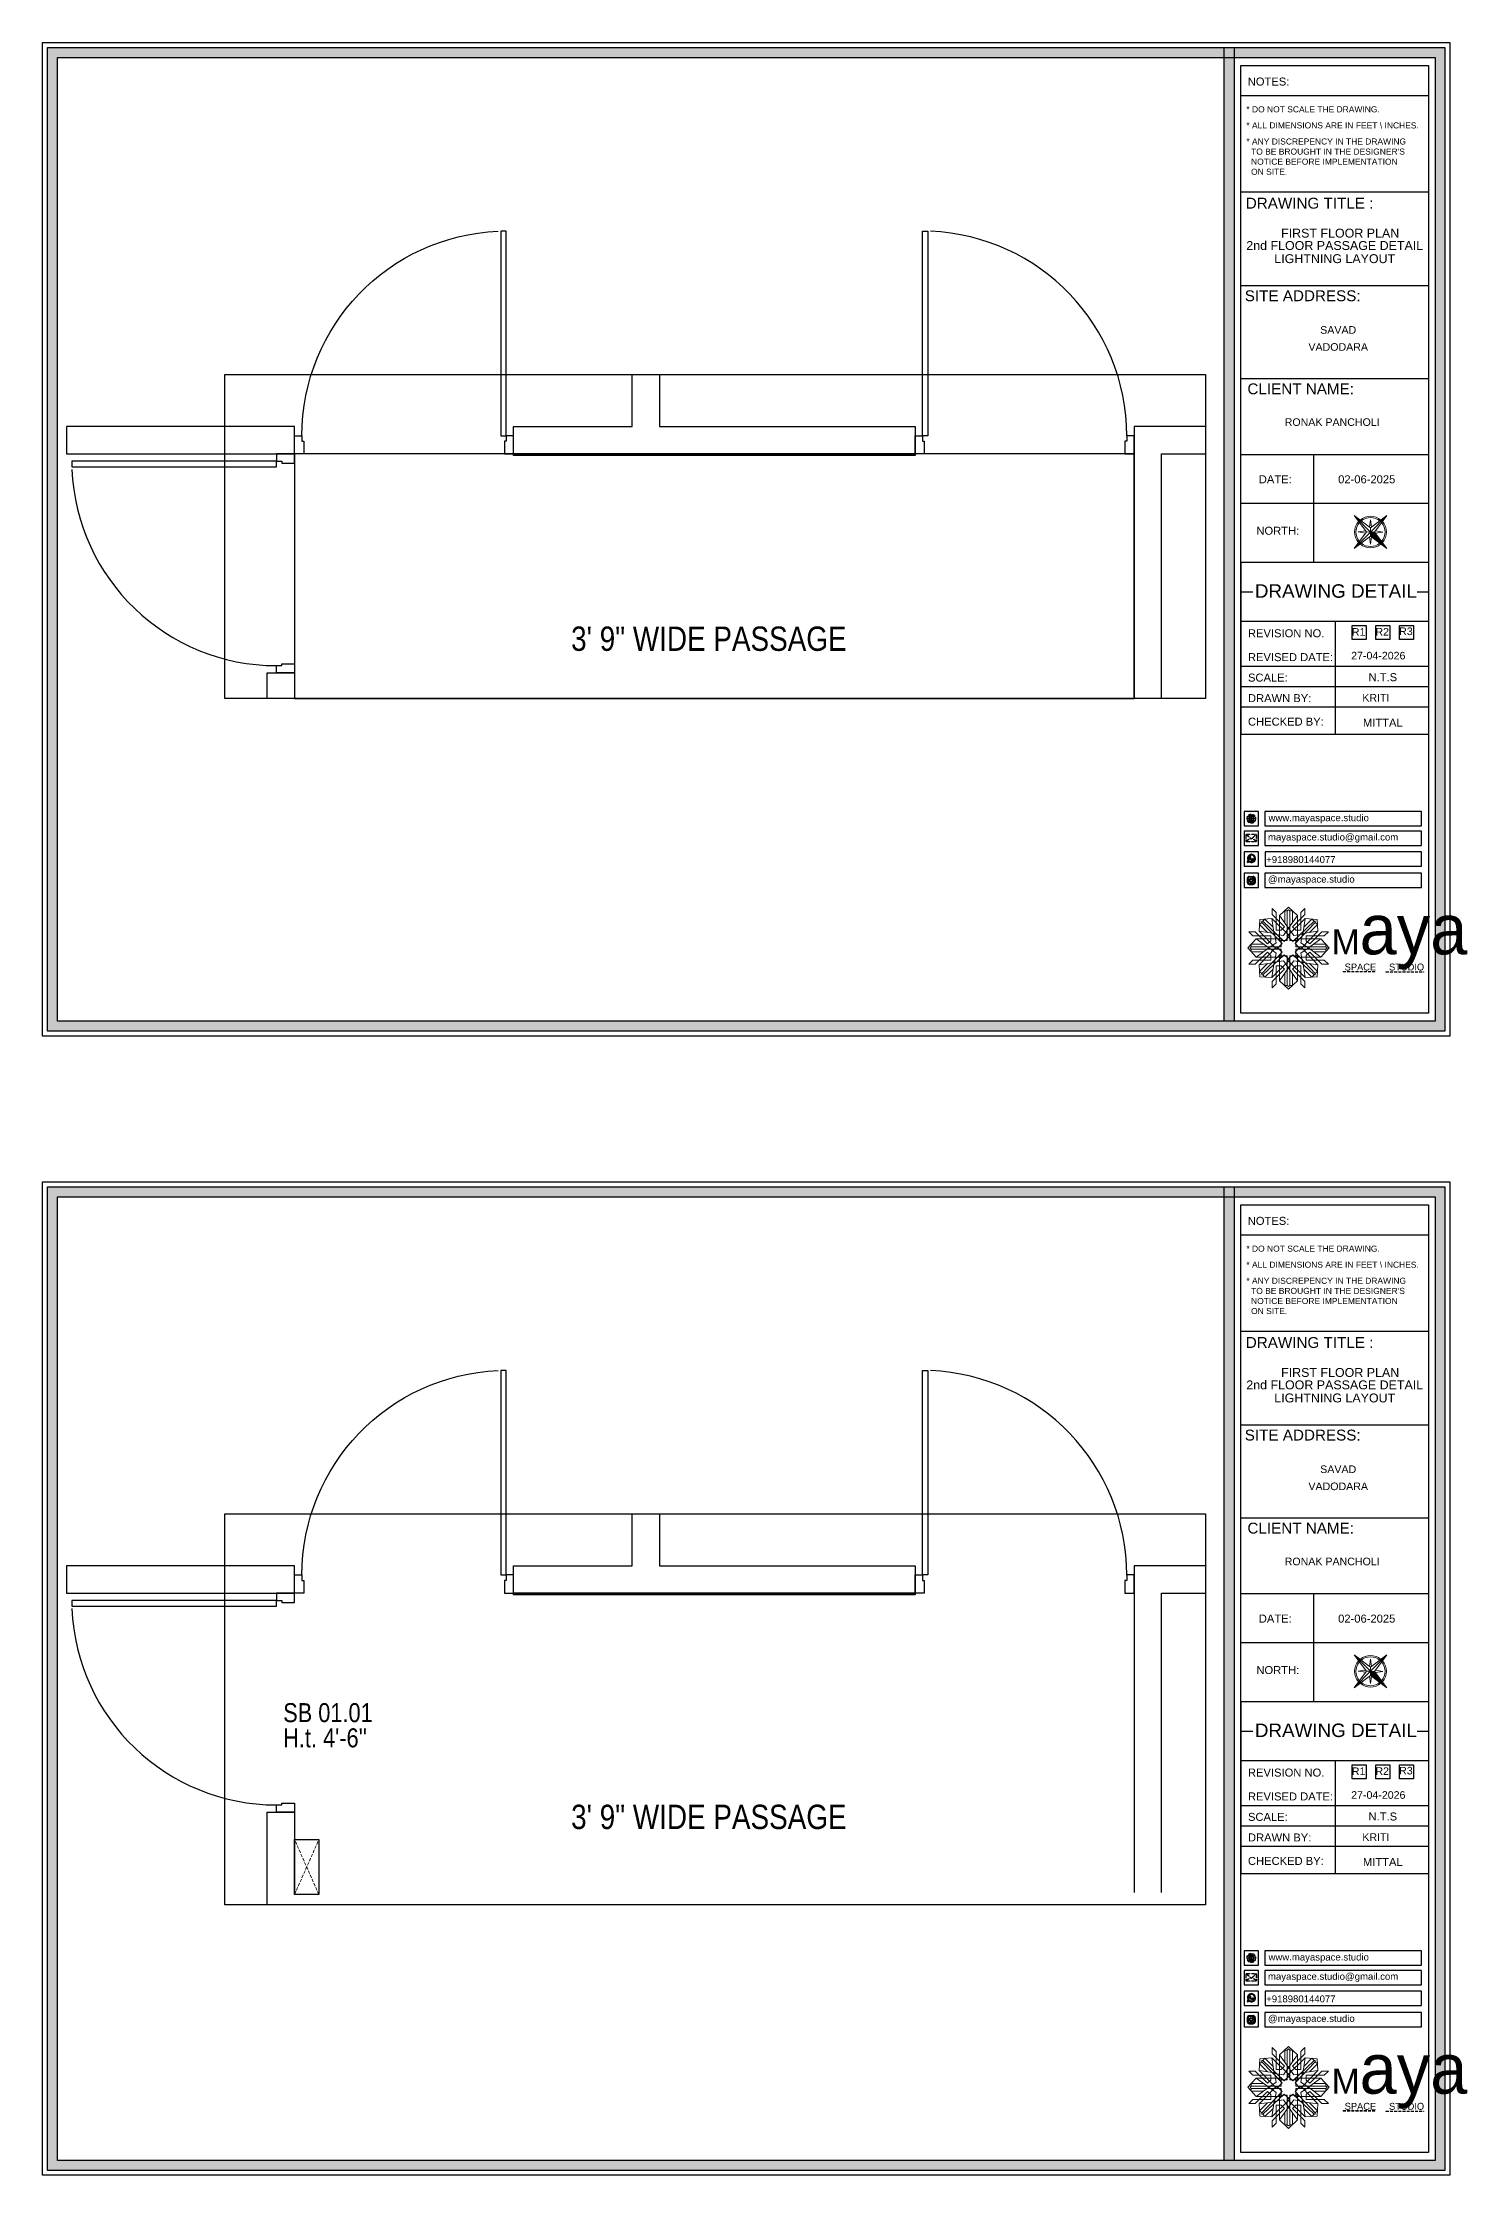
# Model space of a CAD drawing. Header units: millimetres. Extents: x 145796 to 148307, y -176303 to -174465.
# Drawn here: x 146552.8 to 146787, y -175293.6 to -174943 of the extents above; entities that cross this region are included whole.
import ezdxf
from ezdxf.enums import TextEntityAlignment as Align

# ---------------------------------------------------------------- set-up
doc = ezdxf.new("R2010")
doc.units = ezdxf.units.MM
doc.header["$MEASUREMENT"] = 0
for name, pattern in [('DASHED', [0.75, 0.5, -0.25]), ('DASHED2', [0.375, 0.25, -0.125]), ('DASHEDX2', [1.5, 1, -0.5])]:
    doc.linetypes.add(name, pattern=pattern)
doc.layers.add('AR DOOR', color=40, linetype='Continuous')
doc.layers.add('AR ELE-5', color=134, linetype='Continuous')
for name, color, linetype, lineweight in [('Dimension', 10, 'DASHEDX2', 20), ('ELEC-wires', 1, 'DASHED2', 13), ('FALSE CEILING', 6, 'Continuous', 30), ('FIRST FLOOR ( TEXT )', 7, 'Continuous', 9), ('FUR1', 1, 'Continuous', 0), ('FURNITURE', 32, 'Continuous', 9), ('Labelling', 1, 'Continuous', 25), ('NAME PLATE', 7, 'Continuous', 25), ('SECOND FLOOR', 7, 'Continuous', 9), ('SECOND FLOOR  ( PLINE )', 251, 'Continuous', 30), ('SECOND FLOOR ( PLine )', 7, 'Continuous', 30), ('title block', 7, 'Continuous', 9)]:
    doc.layers.add(name, color=color, linetype=linetype, lineweight=lineweight)
doc.layers.add('XX~SLAB ( PLINE )', color=251, linetype='Continuous', plot=False)
doc.styles.add('Arial', font='arial.ttf')
doc.styles.add('KATHA', font='swissc.ttf')
doc.styles.get("Standard").update_dxf_attribs({"font": 'arial.ttf', "height": 6})
doc.styles.add('style4', font='ARIALN.TTF')

# ---------------------------------------------------------------- blocks, each defined once
blk = doc.blocks.new('*U19')
for points in [[(0, 0), (0, 1120), (-30, 1120), (-30, 0)], [(40, 0), (0, 0), (0, -30), (-10, -30), (-10, -100), (40, -100)], [(-1160, 0), (-1120, 0), (-1120, -30), (-1110, -30), (-1110, -100), (-1160, -100)]]:
    blk.add_lwpolyline(points, close=True)
at = {"layer": 'AR ELE-5', "linetype": 'ByBlock', "ltscale": 15}
blk.add_arc((2, -1), 1122, 92.373, 179.9653, dxfattribs=at)
blk = doc.blocks.new('*U20')
for points in [[(-1160, 0), (-1120, 0), (-1120, 30), (-1110, 30), (-1110, 100), (-1160, 100)], [(0, 0), (0, -1120), (-30, -1120), (-30, 0)], [(40, 0), (0, 0), (0, 30), (-10, 30), (-10, 100), (40, 100)]]:
    blk.add_lwpolyline(points, close=True)
at = {"layer": 'AR ELE-5', "linetype": 'ByBlock', "ltscale": 15}
blk.add_arc((2, 1), 1122, 180.0347, 267.627, dxfattribs=at)
blk = doc.blocks.new('FSFSF')
at = {"color": 42, "lineweight": 5, "true_color": 0xe0ac11}
for p, q in [((28593.2, 131.5), (28593.5, 137.7)), ((28593.4, 135), (28594.6, 136.1)), ((28593.4, 135), (28597.6, 130.8)), ((28599.8, 138.1), (28593.5, 137.7)), ((28595.1, 136.7), (28594.5, 136.7)), ((28594.6, 136.1), (28594.6, 136.7)), ((28605.2, 125), (28594.6, 136.1)), ((28596.2, 137.9), (28595.1, 136.7)), ((28606.3, 126.1), (28595.1, 136.7)), ((28596.2, 137.9), (28600.5, 133.6)), ((28599.8, 138.1), (28608.6, 129.6)), ((28601, 130), (28599.8, 138.1)), ((28600, 143.5), (28600, 140.2)), ((28602.1, 141.4), (28600, 143.5)), ((28606.5, 133.8), (28600, 140.2)), ((28602.1, 141.4), (28602.1, 132)), ((28603.9, 139.7), (28608.6, 144.1)), ((28603.9, 126.6), (28603.9, 139.7)), ((28603.9, 139.7), (28608.6, 133)), ((28607.9, 142.2), (28606.6, 142.2)), ((28606.6, 142.2), (28606.6, 135.8)), ((28607.9, 142.2), (28608.6, 142.8)), ((28607.9, 142.2), (28607.9, 126.6)), ((28613.3, 139.7), (28608.6, 144.1)), ((28609.3, 142.2), (28608.6, 142.8)), ((28613.3, 139.7), (28608.6, 133)), ((28617.4, 138.1), (28608.6, 129.6)), ((28609.3, 142.2), (28609.3, 126.6)), ((28609.3, 142.2), (28610.6, 142.2)), ((28610.6, 142.2), (28610.6, 135.8)), ((28610.7, 133.8), (28617.1, 140.2)), ((28610.9, 126.1), (28622, 136.7)), ((28612, 125), (28622.6, 136.1)), ((28613.3, 126.6), (28613.3, 139.7)), ((28615, 141.4), (28617.1, 143.5)), ((28615, 141.4), (28615, 132)), ((28616.1, 130), (28617.4, 138.1)), ((28620.9, 137.9), (28616.7, 133.6)), ((28617.1, 143.5), (28617.1, 140.2)), ((28617.4, 138.1), (28623.6, 137.7)), ((28623.8, 135), (28619.6, 130.8)), ((28620.9, 137.9), (28622, 136.7)), ((28622, 136.7), (28622.6, 136.7)), ((28622.6, 136.1), (28622.6, 136.7)), ((28623.8, 135), (28622.6, 136.1)), ((28624, 131.5), (28623.6, 137.7)), ((28591.6, 127.4), (28587.2, 122.7)), ((28587.7, 131.2), (28591.1, 131.2)), ((28589.8, 129.1), (28587.7, 131.2)), ((28589, 123.3), (28588.4, 122.7)), ((28589, 123.3), (28589, 124.7)), ((28589, 124.7), (28595.4, 124.7)), ((28589, 123.3), (28604.7, 123.3)), ((28589.8, 129.1), (28599.3, 129.1)), ((28597.5, 124.8), (28591.1, 131.2)), ((28604.7, 127.4), (28591.6, 127.4)), ((28591.6, 127.4), (28598.2, 122.7)), ((28593.2, 131.5), (28601.7, 122.7)), ((28601.2, 130.2), (28593.2, 131.5)), ((28597.5, 124.8), (28599.3, 126.5)), ((28602.1, 125.4), (28598.2, 122.7)), ((28599.3, 126.5), (28599.3, 129.1)), ((28605.9, 129.2), (28601, 130)), ((28602.1, 125.4), (28601.2, 130.2)), ((28602.3, 123.3), (28601.7, 122.7)), ((28604.7, 132), (28602.1, 132)), ((28602.3, 123.3), (28603, 122.7)), ((28605.2, 125), (28603, 122.7)), ((28603.7, 126.5), (28603.7, 127.4)), ((28604.7, 126.5), (28603.7, 126.5)), ((28604.7, 127.6), (28603.9, 127.6)), ((28607.9, 126.6), (28603.9, 126.6)), ((28606.5, 133.8), (28604.7, 132)), ((28604.7, 126.6), (28604.7, 127.6)), ((28604.7, 123.3), (28604.7, 127.4)), ((28605.9, 129.2), (28608.6, 133)), ((28606.3, 126.1), (28608.6, 128.3)), ((28607.9, 128.9), (28608.6, 129.6)), ((28607.9, 128.9), (28608.6, 128.3)), ((28611.3, 129.2), (28608.6, 133)), ((28609.3, 128.9), (28608.6, 129.6)), ((28609.3, 128.9), (28608.6, 128.3)), ((28610.9, 126.1), (28608.6, 128.3)), ((28609.3, 126.6), (28613.3, 126.6)), ((28610.7, 133.8), (28612.4, 132)), ((28611.3, 129.2), (28616.1, 130)), ((28612, 125), (28614.2, 122.7)), ((28612.4, 132), (28615, 132)), ((28612.5, 126.6), (28612.5, 127.6)), ((28612.5, 127.6), (28613.3, 127.6)), ((28612.5, 123.3), (28612.5, 127.4)), ((28612.5, 127.4), (28625.6, 127.4)), ((28612.5, 126.5), (28613.5, 126.5)), ((28628.2, 123.3), (28612.5, 123.3)), ((28613.5, 126.5), (28613.5, 127.4)), ((28614.9, 123.3), (28614.2, 122.7)), ((28614.9, 123.3), (28615.5, 122.7)), ((28615.1, 125.4), (28615.9, 130.2)), ((28615.1, 125.4), (28619, 122.7)), ((28624, 131.5), (28615.5, 122.7)), ((28615.9, 130.2), (28624, 131.5)), ((28627.3, 129.1), (28617.9, 129.1)), ((28617.9, 126.5), (28617.9, 129.1)), ((28619.7, 124.8), (28617.9, 126.5)), ((28625.6, 127.4), (28619, 122.7)), ((28619.7, 124.8), (28626.1, 131.2)), ((28628.2, 124.7), (28621.8, 124.7)), ((28625.6, 127.4), (28630, 122.7)), ((28629.5, 131.2), (28626.1, 131.2)), ((28627.3, 129.1), (28629.5, 131.2)), ((28628.2, 123.3), (28628.2, 124.7)), ((28628.2, 123.3), (28628.8, 122.7)), ((28591.6, 117.9), (28587.2, 122.7)), ((28589.8, 116.2), (28587.7, 114.1)), ((28587.7, 114.1), (28591.1, 114.1)), ((28589, 122), (28588.4, 122.7)), ((28589, 122), (28604.7, 122)), ((28589, 122), (28589, 120.7)), ((28589, 120.7), (28595.4, 120.7)), ((28589.8, 116.2), (28599.3, 116.2)), ((28597.5, 120.5), (28591.1, 114.1)), ((28591.6, 117.9), (28598.2, 122.7)), ((28604.7, 117.9), (28591.6, 117.9)), ((28593.2, 113.9), (28601.7, 122.7)), ((28601.2, 115.1), (28593.2, 113.9)), ((28593.2, 113.9), (28593.5, 107.6)), ((28593.4, 110.3), (28597.6, 114.5)), ((28605.2, 120.4), (28594.6, 109.2)), ((28606.3, 119.1), (28595.1, 108.5)), ((28597.5, 120.5), (28599.3, 118.8)), ((28602.1, 119.9), (28598.2, 122.7)), ((28599.3, 118.8), (28599.3, 116.2)), ((28599.8, 107.2), (28608.6, 115.7)), ((28601, 115.2), (28599.8, 107.2)), ((28605.9, 116), (28601, 115.2)), ((28602.1, 119.9), (28601.2, 115.1)), ((28602.3, 122), (28601.7, 122.7)), ((28602.1, 103.8), (28602.1, 113.3)), ((28604.7, 113.3), (28602.1, 113.3)), ((28602.3, 122), (28603, 122.7)), ((28605.2, 120.4), (28603, 122.7)), ((28604.7, 118.8), (28603.7, 118.8)), ((28603.7, 118.8), (28603.7, 117.9)), ((28607.9, 118.6), (28603.9, 118.6)), ((28603.9, 118.6), (28603.9, 105.5)), ((28604.7, 117.7), (28603.9, 117.7)), ((28603.9, 105.5), (28608.6, 112.2)), ((28604.7, 122), (28604.7, 117.9)), ((28604.7, 118.6), (28604.7, 117.7)), ((28606.5, 111.5), (28604.7, 113.3)), ((28605.9, 116), (28608.6, 112.2)), ((28606.3, 119.1), (28608.6, 117)), ((28607.9, 103), (28607.9, 118.6)), ((28607.9, 116.3), (28608.6, 117)), ((28607.9, 116.3), (28608.6, 115.7)), ((28610.9, 119.1), (28608.6, 117)), ((28609.3, 116.3), (28608.6, 117)), ((28609.3, 116.3), (28608.6, 115.7)), ((28611.3, 116), (28608.6, 112.2)), ((28617.4, 107.2), (28608.6, 115.7)), ((28613.3, 105.5), (28608.6, 112.2)), ((28609.3, 118.6), (28613.3, 118.6)), ((28609.3, 103), (28609.3, 118.6)), ((28610.7, 111.5), (28612.4, 113.3)), ((28610.9, 119.1), (28622, 108.5)), ((28611.3, 116), (28616.1, 115.2)), ((28612, 120.4), (28614.2, 122.7)), ((28612, 120.4), (28622.6, 109.2)), ((28612.4, 113.3), (28615, 113.3)), ((28612.5, 122), (28612.5, 117.9)), ((28628.2, 122), (28612.5, 122)), ((28612.5, 118.8), (28613.5, 118.8)), ((28612.5, 118.6), (28612.5, 117.7)), ((28612.5, 117.9), (28625.6, 117.9)), ((28612.5, 117.7), (28613.3, 117.7)), ((28613.3, 118.6), (28613.3, 105.5)), ((28613.5, 118.8), (28613.5, 117.9)), ((28614.9, 122), (28614.2, 122.7)), ((28614.9, 122), (28615.5, 122.7)), ((28615, 103.8), (28615, 113.3)), ((28615.1, 119.9), (28619, 122.7)), ((28615.1, 119.9), (28615.9, 115.1)), ((28624, 113.9), (28615.5, 122.7)), ((28615.9, 115.1), (28624, 113.9)), ((28616.1, 115.2), (28617.4, 107.2)), ((28619.7, 120.5), (28617.9, 118.8)), ((28617.9, 118.8), (28617.9, 116.2)), ((28627.3, 116.2), (28617.9, 116.2)), ((28625.6, 117.9), (28619, 122.7)), ((28623.8, 110.3), (28619.6, 114.5)), ((28619.7, 120.5), (28626.1, 114.1)), ((28628.2, 120.7), (28621.8, 120.7)), ((28624, 113.9), (28623.6, 107.6)), ((28625.6, 117.9), (28630, 122.7)), ((28629.5, 114.1), (28626.1, 114.1)), ((28627.3, 116.2), (28629.5, 114.1)), ((28628.2, 122), (28628.8, 122.7)), ((28628.2, 122), (28628.2, 120.7)), ((28593.4, 110.3), (28594.6, 109.2)), ((28599.8, 107.2), (28593.5, 107.5)), ((28595.1, 108.5), (28594.5, 108.5)), ((28594.6, 109.2), (28594.6, 108.6)), ((28596.2, 107.4), (28595.1, 108.5)), ((28596.2, 107.4), (28600.5, 111.6)), ((28606.5, 111.5), (28600, 105.1)), ((28600, 101.7), (28600, 105.1)), ((28602.1, 103.8), (28600, 101.7)), ((28603.9, 105.5), (28608.6, 101.1)), ((28606.6, 103), (28606.6, 109.4)), ((28607.9, 103), (28606.6, 103)), ((28607.9, 103), (28608.6, 102.4)), ((28613.3, 105.5), (28608.6, 101.1)), ((28609.3, 103), (28608.6, 102.4)), ((28609.3, 103), (28610.6, 103)), ((28610.6, 103), (28610.6, 109.4)), ((28610.7, 111.5), (28617.1, 105.1)), ((28615, 103.8), (28617.1, 101.7)), ((28620.9, 107.4), (28616.7, 111.6)), ((28617.1, 101.7), (28617.1, 105.1)), ((28617.4, 107.2), (28623.6, 107.5)), ((28620.9, 107.4), (28622, 108.5)), ((28622, 108.5), (28622.6, 108.5)), ((28623.8, 110.3), (28622.6, 109.2)), ((28622.6, 109.2), (28622.6, 108.6))]:
    blk.add_line(p, q, dxfattribs=at)
blk = doc.blocks.new('hgwg')
at = {"layer": 'Dimension', "true_color": 0xd39e00}
h = blk.add_hatch(color=42, dxfattribs=at)
h.dxf.hatch_style = 1
h.paths.add_polyline_path([(27505.71, 45.05), (27494.27, 45.05), (27494.27, 44.9), (27505.71, 44.9)])
h = blk.add_hatch(color=42, dxfattribs=at)
h.dxf.hatch_style = 1
h.paths.add_polyline_path([(27523.3, 44.9), (27509.68, 44.9), (27509.68, 44.75), (27523.3, 44.75)])
at = {"layer": 'Dimension', "color": 42, "true_color": 0xd39e00}
for p, q in [((27494.27, 45.05), (27505.71, 45.05)), ((27494.27, 44.9), (27494.27, 45.05)), ((27494.27, 44.9), (27505.71, 44.9)), ((27505.71, 45.05), (27505.71, 44.9)), ((27509.68, 44.9), (27523.3, 44.9)), ((27509.68, 44.9), (27509.68, 44.75)), ((27509.68, 44.75), (27523.3, 44.75)), ((27523.3, 44.75), (27523.3, 44.9))]:
    blk.add_line(p, q, dxfattribs=at)
at = {"layer": 'Dimension', "color": 42, "true_color": 0xd39e00, "attachment_point": 1}
for s, width, insert, char_height in [('{\\fCinzel|b0|i0|c0|p2;\\H1.5x;M\\fAmsterdam One|b0|i0|c0|p2;\\H2x;aya}', 85.3277, (27490.17, 69.17), 6), ('{\\fCinzel|b0|i0|c0|p0;SPACE     STUDIO}', 66.129, (27494.83, 47.86), 2.5)]:
    blk.add_mtext_dynamic_manual_height_columns(s, width=width, gutter_width=30, heights=[0], dxfattribs=dict(at, insert=insert, char_height=char_height))
blk = doc.blocks.new('QEGW4TG')
at = {"layer": 'Dimension', "true_color": 0x000000}
h = blk.add_hatch(color=18, dxfattribs=at)
h.dxf.hatch_style = 1
h.paths.add_polyline_path([(2.69, 1.93, 0.170513), (2.95, 1.97, 0.190337), (3.11, 2.18, 0.316231), (3.07, 2.28), (2.79, 2.37, 0.273721), (2.69, 2.34, 0.040749), (2.63, 2.27, -0.441282), (2.53, 2.25, -0.11828), (2.06, 2.64, -0.441282), (2.07, 2.74, 0.040749), (2.13, 2.81, 0.290083), (2.14, 2.92), (2.01, 3.18, 0.316231), (1.91, 3.2, 0.190337), (1.73, 3, 0.170513), (1.72, 2.74, 0.252784)], flags=0)
h.paths.add_polyline_path([(1.19, 1.98), (1.03, 1.3, 0.550912), (1.11, 1.23), (1.75, 1.39, 6.344125)])
h.paths.add_polyline_path([(1.81, 1.7), (1.4, 1.6), (1.5, 2.03, -9.071339)], flags=16)
h.paths.add_polyline_path([(3.11, 2.16, -0.17811), (2.95, 1.97, -0.170513), (2.69, 1.93, -0.252784), (1.72, 2.74, -0.170513), (1.73, 3, -0.17811), (1.89, 3.19, -0.370089), (2.01, 3.18), (2.14, 2.92, -0.307185), (2.13, 2.8, -0.041087), (2.06, 2.73, 0.321676), (2.05, 2.65, 0.126524), (2.55, 2.24, 0.312216), (2.62, 2.26, -0.041087), (2.68, 2.34, -0.290673), (2.79, 2.37), (3.07, 2.28, -0.370089)], flags=0)
h = blk.add_hatch(color=18, dxfattribs=at)
h.dxf.hatch_style = 1
h.paths.add_polyline_path([(2.79, 2.37, 0.273721), (2.69, 2.34, 0.040749), (2.63, 2.27, -0.441282), (2.53, 2.25, -0.11828), (2.06, 2.64, -0.441282), (2.07, 2.74, 0.040749), (2.13, 2.81, 0.290083), (2.14, 2.92), (2.01, 3.18, 0.316231), (1.91, 3.2, 0.190337), (1.73, 3, 0.170513), (1.72, 2.74, 0.252784), (2.69, 1.93, 0.170513), (2.95, 1.97, 0.190337), (3.11, 2.18, 0.316231), (3.07, 2.28)])
for p, q in [((1.19, 1.98), (1.03, 1.3)), ((1.1, 1.23), (1.75, 1.39)), ((1.5, 2.03), (1.4, 1.6)), ((1.4, 1.6), (1.81, 1.7)), ((2.01, 3.18), (2.14, 2.92)), ((3.07, 2.28), (2.8, 2.36))]:
    blk.add_line(p, q)
blk.add_lwpolyline([(0, 0), (4.68, 0), (4.68, 4.68), (0, 4.68)], close=True)
for centre, radius, start, end in [((1.09, 1.29), 0.0598, 164.84831, 282.14582), ((2.39, 2.56), 1.34, 241.47269, 205.64225), ((2.39, 2.56), 1.04, 235.99618, 210.83325), ((2.09, 2.87), 0.39, 159.7007, 198.40719), ((2.96, 3.23), 1.33, 201.42182, 258.16694), ((2.07, 2.87), 0.364, 118.96853, 159.36483), ((1.94, 3.12), 0.0896, 41.89846, 123.13436), ((2.11, 2.68), 0.066, 135.99317, 224.88915), ((1.67, 3.16), 0.586, 312.46169, 321.87278), ((3.12, 3.42), 1.31, 216.54555, 243.52792), ((2.05, 2.87), 0.104, 320.39235, 28.69706), ((2.57, 2.3), 0.066, 234.24815, 323.14414), ((3.11, 1.94), 0.586, 137.26453, 146.67562), ((2.76, 2.27), 0.104, 70.44024, 138.74495), ((2.75, 2.31), 0.39, 260.73011, 299.43661), ((2.76, 2.29), 0.364, 299.77248, 340.16878), ((3.03, 2.2), 0.0896, 336.00294, 57.23884)]:
    blk.add_arc(centre, radius, start, end)
blk = doc.blocks.new('ASGERG')
at = {"layer": 'Dimension', "true_color": 0x000000}
h = blk.add_hatch(color=18, dxfattribs=at)
h.dxf.hatch_style = 1
h.paths.add_polyline_path([(0.99, 1.7, 0.353872), (1.69, 1.03), (2.96, 1.03, 0.353872), (3.66, 1.7), (3.66, 2.99, 0.353872), (2.96, 3.67), (1.69, 3.67, 0.353872), (0.99, 2.99)])
h.paths.add_polyline_path([(1.27, 2.97, -0.353872), (1.72, 3.4), (2.94, 3.4, -0.353872), (3.38, 2.97), (3.38, 1.72, -0.353872), (2.94, 1.3), (1.72, 1.3, -0.353872), (1.27, 1.72)], flags=16)
h.paths.add_polyline_path([(3.02, 2.35, -1), (1.64, 2.35, -1)], flags=0)
h.paths.add_polyline_path([(2.74, 2.35, -1), (1.92, 2.35, -1)], flags=0)
h.paths.add_polyline_path([(2.86, 3.02, -1), (3.19, 3.02, -1)], flags=0)
h.paths.add_polyline_path([(1.64, 2.35, 1), (3.02, 2.35, 1)], flags=0)
h = blk.add_hatch(color=18, dxfattribs=at)
h.dxf.hatch_style = 1
h.paths.add_polyline_path([(1.64, 2.35, 1), (3.02, 2.35, 1)])
h.paths.add_polyline_path([(2.74, 2.35, -1), (1.92, 2.35, -1)], flags=16)
h = blk.add_hatch(color=18, dxfattribs=at)
h.dxf.hatch_style = 1
h.paths.add_polyline_path([(3.19, 3.02, 1), (2.86, 3.02, 1)])
for p, q in [((0.99, 2.99), (0.99, 1.7)), ((1.27, 2.97), (1.27, 1.72)), ((1.69, 3.67), (2.96, 3.67)), ((1.69, 1.03), (2.96, 1.03)), ((2.94, 3.4), (1.72, 3.4)), ((2.94, 1.3), (1.72, 1.3)), ((3.38, 2.97), (3.38, 1.72)), ((3.66, 2.99), (3.66, 1.7))]:
    blk.add_line(p, q)
blk.add_lwpolyline([(0, 0), (4.68, 0), (4.68, 4.68), (0, 4.68)], close=True)
for centre, radius in [((2.33, 2.35), 0.694), ((2.33, 2.35), 0.414), ((3.02, 3.02), 0.168)]:
    blk.add_circle(centre, radius)
for centre, radius, start, end in [((1.76, 2.89), 0.778, 94.86305, 172.81274), ((1.76, 1.8), 0.778, 187.18726, 265.13695), ((1.76, 2.91), 0.491, 94.86305, 172.81274), ((1.76, 1.78), 0.491, 187.18726, 265.13695), ((2.9, 2.91), 0.491, 7.18726, 85.13695), ((2.9, 1.78), 0.491, 274.86305, 352.81274), ((2.89, 2.89), 0.778, 7.18726, 85.13695), ((2.89, 1.8), 0.778, 274.86305, 352.81274)]:
    blk.add_arc(centre, radius, start, end)
blk = doc.blocks.new('ETYETE')
at = {"layer": 'Dimension', "true_color": 0x000000}
h = blk.add_hatch(color=18, dxfattribs=at)
h.dxf.hatch_style = 1
h.paths.add_polyline_path([(3.76, 1.14, 0.414214), (4.12, 1.5), (4.12, 3.29, 0.414214), (3.76, 3.65), (0.92, 3.65, 0.414214), (0.56, 3.29), (0.56, 1.5, 0.414214), (0.92, 1.14)])
h.paths.add_polyline_path([(2.61, 2.22), (3.92, 1.34, -0.198912), (3.76, 1.28), (0.92, 1.28, -0.198912), (0.76, 1.34), (2.08, 2.22), (2.34, 1.98)], flags=16)
h.paths.add_polyline_path([(2.34, 2.16), (0.89, 3.51, -0.028783), (0.92, 3.52), (3.76, 3.52, -0.028783), (3.79, 3.51)], flags=16)
h.paths.add_polyline_path([(2.71, 2.32), (3.92, 3.45, -0.202482), (3.99, 3.29), (3.99, 1.5, -0.043076), (3.98, 1.46)], flags=16)
h.paths.add_polyline_path([(1.98, 2.32), (0.7, 1.46, -0.043076), (0.7, 1.5), (0.7, 3.29, -0.202482), (0.76, 3.45)], flags=16)
blk.add_lwpolyline([(0, 0), (4.68, 0), (4.68, 4.68), (0, 4.68)], close=True)
at = {"layer": 'Dimension', "color": 18, "true_color": 0x000000}
for p, q in [((0.56, 3.29), (0.56, 1.5)), ((0.7, 3.29), (0.7, 1.5)), ((0.7, 1.46), (1.98, 2.32)), ((0.76, 3.45), (1.98, 2.32)), ((0.76, 1.34), (2.08, 2.22)), ((0.89, 3.51), (2.34, 2.16)), ((0.92, 3.65), (3.76, 3.65)), ((0.92, 3.52), (3.76, 3.52)), ((0.92, 1.28), (3.76, 1.28)), ((0.92, 1.14), (3.76, 1.14)), ((2.08, 2.22), (2.34, 1.98)), ((2.34, 2.16), (3.79, 3.51)), ((2.34, 1.98), (2.61, 2.22)), ((3.92, 1.34), (2.61, 2.22)), ((2.71, 2.32), (3.92, 3.45)), ((3.98, 1.46), (2.71, 2.32)), ((3.99, 3.29), (3.99, 1.5)), ((4.12, 3.29), (4.12, 1.5))]:
    blk.add_line(p, q, dxfattribs=at)
for centre, radius, start, end in [((0.92, 3.29), 0.358, 90, 180), ((0.92, 1.5), 0.358, 180, 270), ((0.92, 3.29), 0.224, 134.21359, 180), ((0.92, 1.5), 0.224, 180, 189.86619), ((0.92, 1.5), 0.224, 225, 270), ((0.92, 3.29), 0.224, 90, 96.59483), ((3.76, 3.29), 0.358, 0, 90), ((3.76, 3.29), 0.224, 83.40517, 90), ((3.76, 1.5), 0.358, 270, 0), ((3.76, 1.5), 0.224, 270, 315), ((3.76, 3.29), 0.224, 0, 45.78641), ((3.76, 1.5), 0.224, 350.13381, 0)]:
    blk.add_arc(centre, radius, start, end, dxfattribs=at)
blk = doc.blocks.new('DTGWEGEARG')
at = {"layer": 'Dimension', "true_color": 0x000000}
h = blk.add_hatch(color=18, dxfattribs=at)
h.dxf.hatch_style = 1
h.paths.add_polyline_path([(3.83, 2.34, 1), (0.85, 2.34, 1)])
h.paths.add_polyline_path([(2.51, 1.01, 0.105795), (2.96, 1.58, -0.055205), (3.3, 1.41, -0.169822)], flags=16)
h.paths.add_polyline_path([(2.41, 1.12), (2.41, 1.69, -0.058279), (2.81, 1.63, -0.103353)], flags=16)
h.paths.add_polyline_path([(2.26, 1.13, -0.101741), (1.87, 1.63, -0.057171), (2.26, 1.69)], flags=16)
h.paths.add_polyline_path([(2.17, 1.01, -0.169822), (1.38, 1.41, -0.055205), (1.72, 1.58, 0.105795)], flags=16)
h.paths.add_polyline_path([(3.02, 1.72, 0.081336), (3.13, 2.27), (3.68, 2.27, -0.152069), (3.4, 1.52, 0.05687)], flags=16)
h.paths.add_polyline_path([(2.87, 1.77, 0.061945), (2.41, 1.84), (2.41, 2.27), (2.98, 2.27, -0.081344)], flags=16)
h.paths.add_polyline_path([(2.26, 1.84, 0.060923), (1.8, 1.77, -0.081344), (1.7, 2.27), (2.26, 2.27)], flags=16)
h.paths.add_polyline_path([(1.66, 1.72, 0.05687), (1.28, 1.52, -0.152069), (1, 2.27), (1.55, 2.27, 0.081336)], flags=16)
h.paths.add_polyline_path([(2.41, 2.42), (2.41, 2.83, 0.061945), (2.87, 2.91, -0.080009), (2.98, 2.42)], flags=16)
h.paths.add_polyline_path([(3.13, 2.42, 0.080116), (3.02, 2.96, 0.05687), (3.4, 3.16, 0.028258), (3.3, 3.27, -0.055205), (2.96, 3.1, 0.105795), (2.51, 3.67, -0.36029), (3.68, 2.42)], flags=16)
h.paths.add_polyline_path([(2.26, 2.42), (1.7, 2.42, -0.080009), (1.8, 2.91, 0.060923), (2.26, 2.84)], flags=16)
h.paths.add_polyline_path([(1.55, 2.42), (1, 2.42, -0.150466), (1.28, 3.16, 0.05687), (1.66, 2.96, 0.080116)], flags=16)
h.paths.add_polyline_path([(2.41, 2.98), (2.41, 3.56, -0.103353), (2.81, 3.05, -0.058279)], flags=16)
h.paths.add_polyline_path([(2.26, 2.99, -0.057171), (1.87, 3.05, -0.101741), (2.26, 3.55)], flags=16)
h.paths.add_polyline_path([(1.72, 3.1, -0.055205), (1.38, 3.27, -0.169822), (2.17, 3.67, 0.105795)], flags=16)
blk.add_lwpolyline([(0, 0), (4.68, 0), (4.68, 4.68), (0, 4.68)], close=True)
at = {"layer": 'Dimension', "color": 18, "true_color": 0x000000}
for p, q in [((1, 2.42), (1.55, 2.42)), ((1, 2.27), (1.55, 2.27)), ((1.7, 2.42), (2.26, 2.42)), ((1.7, 2.27), (2.26, 2.27)), ((2.26, 3.55), (2.26, 2.99)), ((2.26, 2.84), (2.26, 2.42)), ((2.26, 2.27), (2.26, 1.84)), ((2.26, 1.69), (2.26, 1.13)), ((2.41, 3.56), (2.41, 2.98)), ((2.41, 2.83), (2.41, 2.42)), ((2.41, 2.42), (2.98, 2.42)), ((2.41, 2.27), (2.98, 2.27)), ((2.41, 2.27), (2.41, 1.84)), ((2.41, 1.69), (2.41, 1.12)), ((3.13, 2.42), (3.68, 2.42)), ((3.13, 2.27), (3.68, 2.27))]:
    blk.add_line(p, q, dxfattribs=at)
blk.add_circle((2.34, 2.34), 1.49, dxfattribs=at)
for centre, radius, start, end in [((2.34, 2.34), 1.34, 142.38188, 176.60928), ((2.34, 2.34), 1.34, 183.03147, 217.61812), ((2.34, 4.74), 1.9, 236.13994, 249.15951), ((2.34, -0.06), 1.9, 110.84049, 123.86006), ((2.34, 2.34), 1.34, 97.35489, 135.90733), ((2.34, 4.74), 1.75, 236.74173, 249.38105), ((2.34, -0.06), 1.75, 110.61895, 123.25827), ((2.34, 2.34), 1.34, 224.09267, 262.64511), ((3.28, 2.34), 1.73, 159.05674, 177.37895), ((3.28, 2.34), 1.73, 182.34346, 200.94326), ((3.28, 2.34), 1.58, 158.83251, 177.13018), ((3.28, 2.34), 1.58, 182.56584, 201.16749), ((3.28, 2.34), 1.73, 129.93011, 154.08674), ((3.28, 2.34), 1.73, 205.91326, 230.06989), ((2.34, 4.74), 1.9, 253.67992, 267.62529), ((2.34, -0.06), 1.9, 92.37471, 106.32008), ((3.28, 2.34), 1.58, 130.10725, 153.34459), ((2.34, 4.74), 1.75, 254.33365, 267.42202), ((2.34, -0.06), 1.75, 92.57798, 105.66635), ((3.28, 2.34), 1.58, 206.65541, 229.89275), ((1.4, 2.34), 1.58, 26.65541, 50.25843), ((2.34, 4.74), 1.75, 272.32478, 285.66635), ((2.34, 4.74), 1.9, 272.1415, 286.32008), ((2.34, -0.06), 1.9, 73.67992, 87.8585), ((2.34, -0.06), 1.75, 74.33365, 87.67522), ((1.4, 2.34), 1.58, 309.74157, 333.34459), ((2.34, 2.34), 1.34, 3.39072, 82.64511), ((1.4, 2.34), 1.73, 25.91326, 50.06989), ((1.4, 2.34), 1.73, 309.93011, 334.08674), ((2.34, 2.34), 1.34, 277.35489, 315.90733), ((1.4, 2.34), 1.58, 2.86982, 21.16749), ((1.4, 2.34), 1.58, 338.83251, 357.43416), ((2.34, 4.74), 1.75, 290.61895, 303.25827), ((2.34, -0.06), 1.75, 56.74173, 69.38105), ((2.34, 4.74), 1.9, 290.84049, 303.86006), ((1.4, 2.34), 1.73, 2.62105, 20.94326), ((1.4, 2.34), 1.73, 339.05674, 357.65654), ((2.34, -0.06), 1.9, 56.13994, 69.15951), ((2.34, 2.34), 1.34, 322.38188, 356.96853)]:
    blk.add_arc(centre, radius, start, end, dxfattribs=at)
blk = doc.blocks.new('4t')
at = {"transparency": 33554607}
h = blk.add_hatch(color=1, dxfattribs=at)
h.dxf.hatch_style = 1
h.paths.add_polyline_path([(45531.3, -35822.3), (45529.2, -35821.8), (45528.1, -35837)])
h = blk.add_hatch(color=1, dxfattribs=at)
h.dxf.hatch_style = 1
h.paths.add_polyline_path([(45533.4, -35822.8), (45531.3, -35822.3), (45528.1, -35837)])
h = blk.add_hatch(color=1, dxfattribs=at)
h.dxf.hatch_style = 1
h.paths.add_polyline_path([(45531.8, -35820.2), (45529.2, -35821.8), (45531.3, -35822.3)])
h = blk.add_hatch(color=1, dxfattribs=at)
h.dxf.hatch_style = 1
h.paths.add_polyline_path([(45531.8, -35820.2), (45531.3, -35822.3), (45533.4, -35822.8)])
at = {"layer": 'title block', "color": 7, "lineweight": 9}
for p, q in [((45535.5, -35803.4), (45530.2, -35817.6)), ((45535.5, -35803.4), (45531.8, -35820.2)), ((45534.4, -35818.5), (45535.5, -35803.4)), ((45530.2, -35817.6), (45515, -35816.5)), ((45515, -35816.5), (45529.2, -35821.8)), ((45515, -35816.5), (45531.8, -35820.2)), ((45528.3, -35821.5), (45524.1, -35825.1)), ((45524.1, -35825.1), (45529.2, -35822.8)), ((45530.5, -35816.7), (45526.9, -35812.5)), ((45526.9, -35812.5), (45529.2, -35817.5)), ((45531.8, -35820.2), (45528.1, -35837)), ((45529.2, -35821.8), (45528.1, -35837)), ((45528.1, -35837), (45533.4, -35822.8)), ((45531.8, -35820.2), (45529.2, -35821.8)), ((45531.8, -35820.2), (45530.2, -35817.6)), ((45534.4, -35818.5), (45531.8, -35820.2)), ((45533.4, -35822.8), (45531.8, -35820.2)), ((45531.8, -35820.2), (45548.6, -35823.9)), ((45533.4, -35822.8), (45548.6, -35823.9)), ((45539.5, -35815.3), (45534.4, -35817.6)), ((45548.6, -35823.9), (45534.4, -35818.5)), ((45536.7, -35827.9), (45534.4, -35822.8)), ((45535.3, -35818.9), (45539.5, -35815.3)), ((45533.1, -35823.7), (45536.7, -35827.9))]:
    blk.add_line(p, q, dxfattribs=at)
for radius, start, end in [(11.8, 171.36, 253.7665), (11.8, 81.36, 163.7665), (10.8, 172.4286, 252.6979), (10.8, 82.4286, 162.6979), (10.8, 352.4286, 72.6979), (11.8, 351.36, 73.7665), (11.8, 261.36, 343.7665), (10.8, 262.4286, 342.6979)]:
    blk.add_arc((45531.8, -35820.2), radius, start, end, dxfattribs=at)
blk = doc.blocks.new('LAYOUT FILE')
at = {"layer": 'NAME PLATE', "true_color": 0xd39e00}
h = blk.add_hatch(color=42, dxfattribs=at)
h.paths.add_polyline_path([(3346889.83, -513806.18), (3346889.83, -514260.7), (3347535.56, -514260.7), (3347535.56, -513806.18)])
h.paths.add_polyline_path([(3346894.36, -513810.71), (3347531.03, -513810.71), (3347531.03, -514256.17), (3346894.36, -514256.17)], flags=16)
blk.add_hatch(color=42, dxfattribs=at).paths.add_polyline_path([(3347433.6, -514256.17), (3347438.13, -514256.17), (3347438.13, -513806.18), (3347433.6, -513806.18)])
at = {"layer": 'NAME PLATE', "color": 42, "true_color": 0xd39e00}
for p, q in [((3347527.96, -513828.55), (3347441.2, -513828.55)), ((3347527.96, -513872.99), (3347441.2, -513872.99)), ((3347527.96, -513916.26), (3347441.2, -513916.26)), ((3347527.96, -513959.27), (3347441.2, -513959.27)), ((3347527.96, -513994.31), (3347441.2, -513994.31)), ((3347474.77, -513994.31), (3347474.77, -514044.12)), ((3347527.96, -514016.86), (3347441.2, -514016.86)), ((3347527.96, -514044.12), (3347441.2, -514044.12)), ((3347441.2, -514044.12), (3347441.2, -514123.43)), ((3347527.96, -514044.12), (3347527.96, -514123.43)), ((3347441.2, -514057.72), (3347446.81, -514057.72)), ((3347522.72, -514057.72), (3347527.96, -514057.72)), ((3347441.2, -514071.32), (3347527.96, -514071.32)), ((3347484.98, -514123.43), (3347484.98, -514071.32)), ((3347527.96, -514092.16), (3347441.2, -514092.16)), ((3347527.96, -514101.55), (3347441.2, -514101.55)), ((3347527.96, -514110.94), (3347441.2, -514110.94)), ((3347441.2, -514123.43), (3347527.96, -514123.43))]:
    blk.add_line(p, q, dxfattribs=at)
for points in [[(3346887.56, -513803.91), (3347537.83, -513803.91), (3347537.83, -514262.96), (3346887.56, -514262.96)], [(3346889.83, -513806.18), (3347535.56, -513806.18), (3347535.56, -514260.7), (3346889.83, -514260.7)], [(3347433.6, -514256.17), (3347433.6, -513806.18), (3347438.13, -513806.18), (3347438.13, -514256.17)], [(3346894.36, -513810.71), (3347531.03, -513810.71), (3347531.03, -514256.17), (3346894.36, -514256.17)], [(3347441.2, -514252.44), (3347441.2, -513814.44), (3347527.96, -513814.44), (3347527.96, -514252.44)], [(3347492.73, -514073.33), (3347499.12, -514073.33), (3347499.12, -514079.72), (3347492.73, -514079.72)], [(3347503.67, -514073.33), (3347510.06, -514073.33), (3347510.06, -514079.72), (3347503.67, -514079.72)], [(3347514.62, -514073.33), (3347521.01, -514073.33), (3347521.01, -514079.72), (3347514.62, -514079.72)]]:
    blk.add_lwpolyline(points, close=True, dxfattribs=at)
at = {"layer": 'NAME PLATE', "color": 0}
for points in [[(3347452.43, -514165.84), (3347524.78, -514165.84), (3347524.78, -514159.23), (3347452.43, -514159.23)], [(3347452.43, -514174.87), (3347524.78, -514174.87), (3347524.78, -514168.26), (3347452.43, -514168.26)], [(3347452.46, -514184.5), (3347524.78, -514184.5), (3347524.78, -514177.88), (3347452.46, -514177.88)], [(3347452.43, -514194.36), (3347524.78, -514194.36), (3347524.78, -514187.74), (3347452.43, -514187.74)]]:
    blk.add_lwpolyline(points, close=True, dxfattribs=at)
at = {"layer": 'NAME PLATE', "xscale": 0.6215000753186288, "yscale": 0.6215000753186288, "zscale": 0.6215000753186288, "rotation": 57.43675864906671}
blk.add_blockref('4t', (3313507.76, -525897.34), dxfattribs=at)
at = {"layer": 'NAME PLATE', "color": 0, "xscale": 1.413658832510879, "yscale": 1.413658832510879, "zscale": 1.413658832510879}
for name, p in [('DTGWEGEARG', (3347442.76, -514165.84)), ('ETYETE', (3347442.76, -514174.87)), ('QEGW4TG', (3347442.8, -514184.5)), ('ASGERG', (3347442.76, -514194.36))]:
    blk.add_blockref(name, p, dxfattribs=at)
at = {"layer": 'NAME PLATE', "color": 42, "true_color": 0xd39e00}
for name, p, xscale, yscale, zscale in [('FSFSF', (3322302.67, -514330.17), 0.8794785156214666, 0.8794785156214666, 0.8794785156214666), ('hgwg', (3312200.76, -514290.9), 1.283459272116341, 1.283459272116341, 1.283459272116341)]:
    blk.add_blockref(name, p, dxfattribs=dict(at, xscale=xscale, yscale=yscale, zscale=zscale))
at = {"layer": 'NAME PLATE', "style": 'Arial'}
for s, height, p in [('NOTES:', 3.699, (3347454.07, -513823.73)), ('DRAWING TITLE : ', 5.0338, (3347474.01, -513880.61)), ('SITE ADDRESS:', 5.0338, (3347469.85, -513923.39)), ('CLIENT NAME:', 5.0338, (3347468.93, -513966.4)), ('DATE:', 3.699, (3347457.17, -514007.54)), ('02-06-2025', 3.699, (3347499.44, -514007.54)), ('NORTH:', 3.699, (3347458.35, -514031.31)), ('DRAWING DETAIL', 6.2234, (3347485.18, -514060.42)), ('REVISION NO.', 3.6986, (3347462.21, -514078.69)), ('REVISED DATE: ', 3.6986, (3347464.94, -514089.72)), ('SCALE:', 3.699, (3347453.75, -514099.17)), ('DRAWN BY:', 3.699, (3347459.2, -514108.68)), ('CHECKED BY:', 3.6986, (3347462.07, -514119.53)), ('MITTAL', 3.699, (3347506.87, -514120.02))]:
    blk.add_text(s, height=height, dxfattribs=at).set_placement(p, align=Align.CENTER)
for s, insert, char_height, width, attachment_point in [('* DO NOT SCALE THE DRAWING.', (3347443.82, -513833.31, 0), 2.7974, 108.0765, 1), ('* ALL DIMENSIONS ARE IN FEET \\\\ INCHES.', (3347443.82, -513840.75, 0), 2.7974, 108.0765, 1), ("* ANY DISCREPENCY IN THE DRAWING \\P  TO BE BROUGHT IN THE DESIGNER'S\\P  NOTICE BEFORE IMPLEMENTATION \\P  ON SITE.", (3347443.82, -513848.18, 0), 2.7974, 108.0765, 1), ('N.T.S', (3347506.87, -514095.29, 0), 3.699, 7.2187, 2)]:
    blk.add_mtext(s, dxfattribs=dict(at, insert=insert, char_height=char_height, width=width, attachment_point=attachment_point))
at = {"layer": 'NAME PLATE', "color": 0, "char_height": 3.1609, "attachment_point": 1}
for s, width, gutter_width, insert in [('www.mayaspace.studio', 49.6053, 41.49, (3347454.06, -514160.52, 0)), ('mayaspace.studio@gmail.com', 30.9472, 25.89, (3347453.81, -514169.44, 0)), ('+918980144077', 120.6798, 25.89, (3347452.99, -514179.84, 0)), ('@mayaspace.studio', 30.9472, 25.89, (3347453.81, -514188.92, 0))]:
    blk.add_mtext_dynamic_manual_height_columns(s, width=width, gutter_width=gutter_width, heights=[0], dxfattribs=dict(at, insert=insert))
blk = doc.blocks.new('RGH')
at = {"color": 242, "linetype": 'DASHED', "true_color": 0xcd2027}
for p, q in [((130318.55, 18194.22), (130309.54, 18198.2)), ((130318.55, 18198.2), (130309.54, 18194.22))]:
    blk.add_line(p, q, dxfattribs=at)
at = {"layer": 'ELEC-wires', "color": 5, "linetype": 'ByBlock', "lineweight": 30, "ltscale": 4}
blk.add_lwpolyline([(130309.54, 18198.2), (130318.55, 18198.2), (130318.55, 18194.22), (130309.54, 18194.22)], close=True, dxfattribs=at)

msp = doc.modelspace()

# ---------------------------------------------------------------- linework, layer by layer
at = {"layer": 'FALSE CEILING', "lineweight": 25}
msp.add_lwpolyline([(146594.22, -175050.76), (146732.22, -175050.76), (146732.22, -175010.57), (146594.22, -175010.57)], close=True, dxfattribs=at)
at = {"layer": 'FURNITURE', "color": 9, "lineweight": 30, "ltscale": 10, "true_color": 0xc7c8ca}
for points in [[(146630.22, -175010.57), (146696.22, -175010.57), (146696.22, -175010.82), (146630.22, -175010.82)], [(146630.22, -175197.86), (146696.22, -175197.86), (146696.22, -175198.11), (146630.22, -175198.11)]]:
    msp.add_lwpolyline(points, close=True, dxfattribs=at)
at = {"layer": 'SECOND FLOOR'}
for p, q in [((146556.72, -175006.07), (146594.22, -175006.07)), ((146594.22, -175010.57), (146594.22, -175006.07)), ((146732.22, -175010.57), (146732.22, -175006.07)), ((146649.72, -175010.57), (146654.22, -175010.57)), ((146732.22, -175010.57), (146732.22, -175010.57)), ((146589.72, -175046.57), (146594.22, -175046.57)), ((146556.72, -175193.36), (146594.22, -175193.36)), ((146594.22, -175197.86), (146594.22, -175193.36)), ((146732.22, -175197.86), (146732.22, -175193.36)), ((146649.72, -175197.86), (146654.22, -175197.86)), ((146732.22, -175197.86), (146732.22, -175197.86)), ((146589.72, -175233.86), (146594.22, -175233.86))]:
    msp.add_line(p, q, dxfattribs=at)
at = {"layer": 'SECOND FLOOR  ( PLINE )'}
for points in [[(146654.22, -174997.51), (146654.22, -175006.07), (146696.22, -175006.07), (146696.22, -175010.57), (146630.22, -175010.57), (146630.22, -175006.07), (146649.72, -175006.07), (146649.72, -174997.51)], [(146589.72, -175050.76), (146589.72, -175046.57), (146594.22, -175046.57), (146594.22, -175050.76)], [(146654.22, -175184.81), (146654.22, -175193.36), (146696.22, -175193.36), (146696.22, -175197.86), (146630.22, -175197.86), (146630.22, -175193.36), (146649.72, -175193.36), (146649.72, -175184.81)], [(146589.72, -175249.06), (146589.72, -175233.86), (146594.22, -175233.86), (146594.22, -175247.36)]]:
    msp.add_lwpolyline(points, dxfattribs=at)
for points in [[(146594.22, -175006.07), (146556.72, -175006.07), (146556.72, -175010.57), (146594.22, -175010.57)], [(146594.22, -175193.36), (146556.72, -175193.36), (146556.72, -175197.86), (146594.22, -175197.86)]]:
    msp.add_lwpolyline(points, close=True, dxfattribs=at)
at = {"layer": 'SECOND FLOOR ( PLine )'}
for points in [[(146743.99, -175006.07), (146732.22, -175006.07), (146732.22, -175010.57), (146732.22, -175010.57), (146732.22, -175050.76)], [(146736.72, -175050.76), (146736.72, -175010.57), (146743.99, -175010.57)], [(146743.99, -175193.36), (146732.22, -175193.36), (146732.22, -175197.86), (146732.22, -175197.86), (146732.22, -175247.06)], [(146736.72, -175247.06), (146736.72, -175197.86), (146743.99, -175197.86)]]:
    msp.add_lwpolyline(points, dxfattribs=at)
at = {"layer": 'XX~SLAB ( PLINE )', "lineweight": 25}
for points in [[(146582.76, -174997.51), (146743.99, -174997.51), (146743.99, -175050.76), (146582.76, -175050.76)], [(146582.76, -175184.81), (146743.99, -175184.81), (146743.99, -175249.06), (146582.76, -175249.06)]]:
    msp.add_lwpolyline(points, close=True, dxfattribs=at)

# ---------------------------------------------------------------- block references
at = {"layer": 'AR DOOR', "linetype": 'ByBlock', "lineweight": -2, "extrusion": (0, 0, -1), "yscale": 0.02999999999996949, "zscale": -0.02999999999996949}
for name, p, xscale, rotation in [('*U20', (-146629.02, -175007.57), 0.02999999999996949, 180), ('*U20', (-146697.42, -175007.57), -0.02999999999996949, 180), ('*U19', (-146591.22, -175011.77), -0.02999999999996949, 270), ('*U20', (-146629.02, -175194.86), 0.02999999999996949, 180), ('*U20', (-146697.42, -175194.86), -0.02999999999996949, 180), ('*U19', (-146591.22, -175199.06), -0.02999999999996949, 270)]:
    msp.add_blockref(name, p, dxfattribs=dict(at, xscale=xscale, rotation=rotation))
at = {"layer": 'ELEC-wires', "linetype": 'ByBlock', "lineweight": -3, "rotation": 270}
msp.add_blockref('RGH', (128400, -44928.82), dxfattribs=at)
at = {"layer": 'NAME PLATE', "lineweight": 0, "xscale": 0.3557250685336804, "yscale": 0.3557250685336804, "zscale": 0.3557250685336804}
for p in [(-1044019, 7829.97, 0.13), (-1044019, 7642.68, 0.13)]:
    msp.add_blockref('LAYOUT FILE', p, dxfattribs=at)

# ---------------------------------------------------------------- texts
at = {"layer": 'FIRST FLOOR ( TEXT )', "char_height": 4, "attachment_point": 5, "style": 'KATHA'}
for insert in [(146662.32, -175040.97), (146662.32, -175234.65)]:
    msp.add_mtext('3\' 9" WIDE PASSAGE', dxfattribs=dict(at, insert=insert))
at = {"layer": 'FUR1', "color": 1, "style": 'style4'}
msp.add_text("H.t. 4'-6''", height=3.1217, dxfattribs=at).set_placement((146592.34, -175223.19, -0.13))
at = {"layer": 'Labelling', "color": 5, "style": 'style4'}
msp.add_text('SB 01.01', height=3.122, dxfattribs=at).set_placement((146592.35, -175219.05, -0.13))
at = {"layer": 'NAME PLATE', "style": 'Arial'}
for s, height, p in [('2nd FLOOR PASSAGE DETAIL', 1.4631, (146765.21, -174977.04, 0.13)), ('FIRST FLOOR PLAN', 1.4631, (146766.1, -174975, 0.13)), ('LIGHTNING LAYOUT', 1.4631, (146765.21, -174979.2, 0.13)), (' SAVAD ', 1.249, (146765.78, -174990.81, 0.13)), ('VADODARA', 1.249, (146765.78, -174993.61, 0.13)), ('RONAK PANCHOLI    ', 1.2492, (146765.76, -175005.96, 0.13)), ('27-04-2026', 1.249, (146772.37, -175044.35, 0.13)), ('KRITI', 1.249, (146771.97, -175051.28, 0.13)), ('FIRST FLOOR PLAN', 1.4631, (146766.1, -175162.3, 0.13)), ('2nd FLOOR PASSAGE DETAIL', 1.4631, (146765.21, -175164.34, 0.13)), ('LIGHTNING LAYOUT', 1.4631, (146765.21, -175166.49, 0.13)), ('VADODARA', 1.249, (146765.78, -175180.91, 0.13)), (' SAVAD ', 1.249, (146765.78, -175178.1, 0.13)), ('RONAK PANCHOLI    ', 1.2492, (146765.76, -175193.26, 0.13)), ('27-04-2026', 1.249, (146772.37, -175231.65, 0.13)), ('KRITI', 1.249, (146771.97, -175238.57, 0.13))]:
    msp.add_text(s, height=height, dxfattribs=at).set_placement(p, align=Align.CENTER)
at = {"layer": 'NAME PLATE', "color": 1, "char_height": 1.249, "width": 1.7187, "attachment_point": 2, "style": 'Arial'}
for insert in [(146769.14, -175039.21, 0.13), (146769.14, -175226.5, 0.13)]:
    msp.add_mtext('R1', dxfattribs=dict(at, insert=insert))
at = {"layer": 'NAME PLATE', "char_height": 1.249, "width": 1.7187, "attachment_point": 2, "style": 'Arial'}
for s, insert in [('R2', (146773.01, -175039.18, 0.13)), ('R3', (146776.91, -175039.1, 0.13)), ('R2', (146773.01, -175226.47, 0.13)), ('R3', (146776.91, -175226.4, 0.13))]:
    msp.add_mtext(s, dxfattribs=dict(at, insert=insert))

doc.saveas('drawing.dxf')
